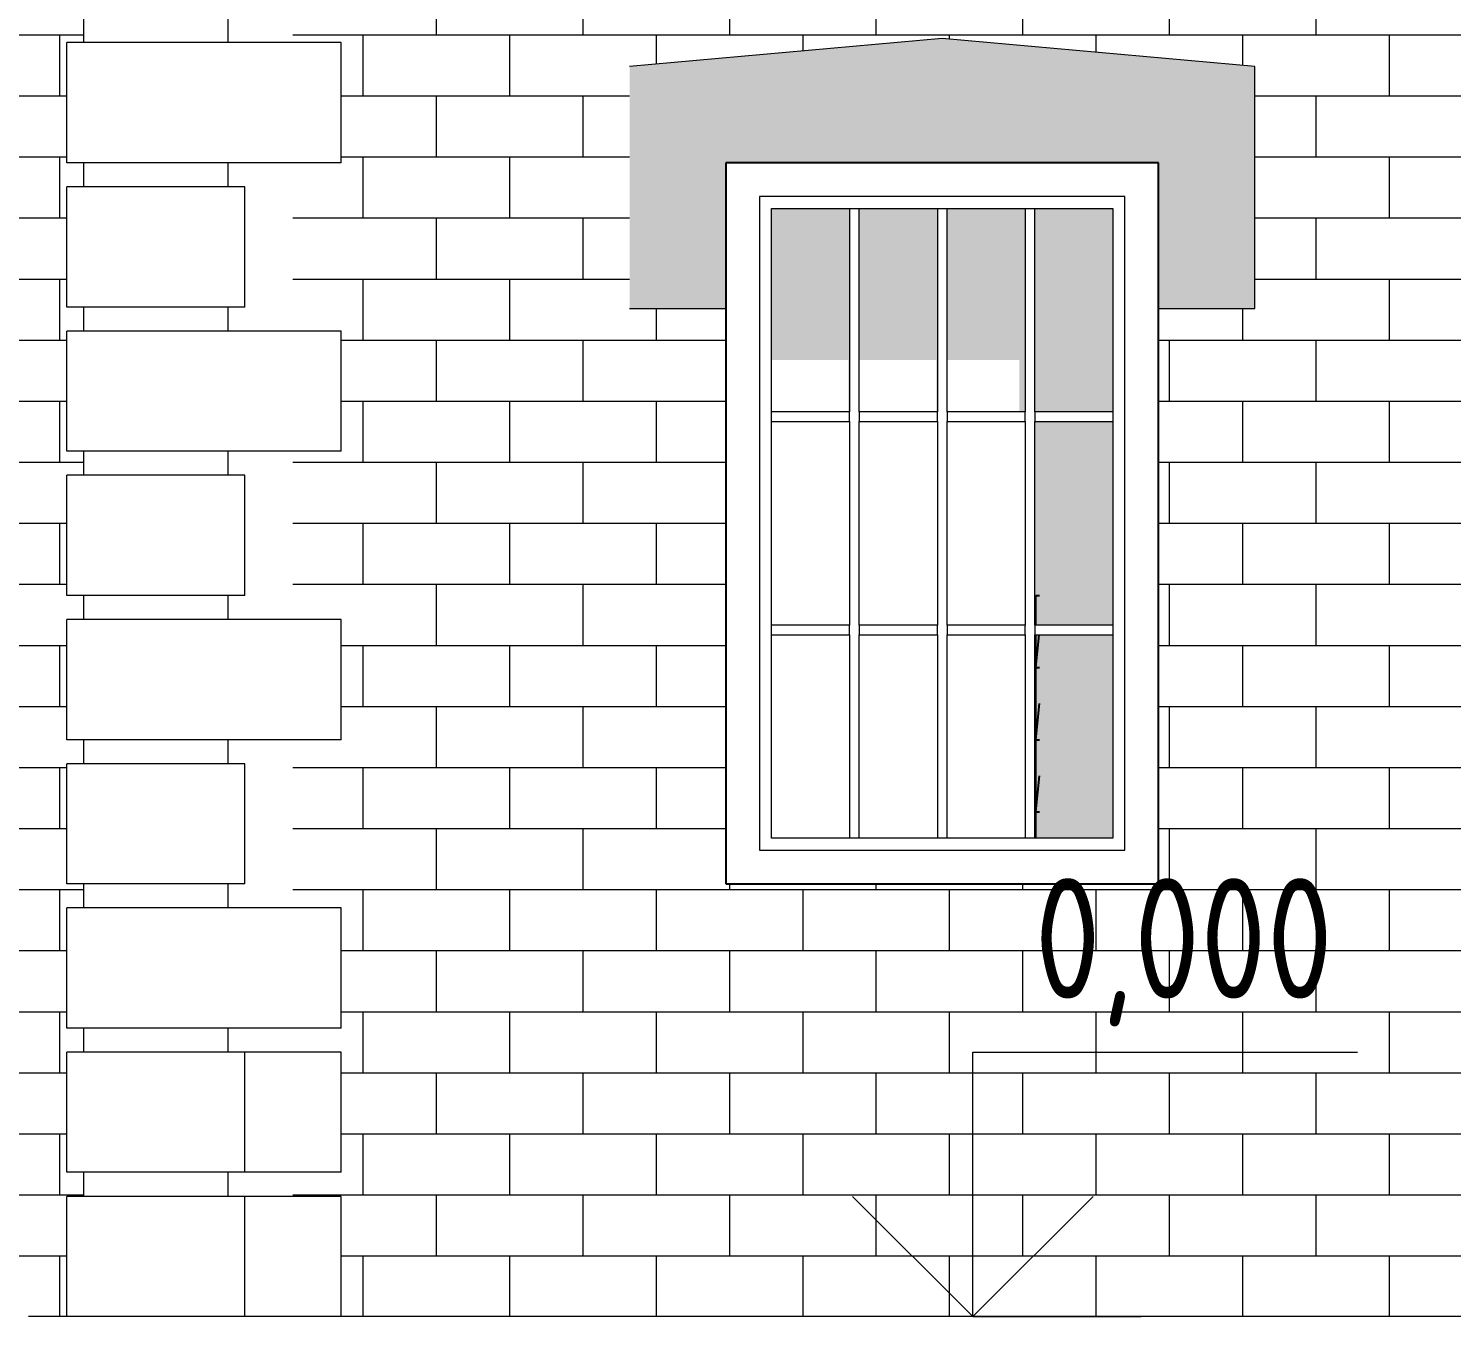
# Model space of a CAD drawing. Header units: feet. Extents: x -10410 to 374725, y -46422 to 88923.
# Drawn here: x 250699 to 253658, y 2487 to 5167 of the extents above; entities that cross this region are included whole.
import ezdxf

# ---------------------------------------------------------------- set-up
doc = ezdxf.new("R2010")
doc.units = ezdxf.units.FT
doc.header["$MEASUREMENT"] = 0
for name, color, linetype, lineweight in [('Интерьер - Мебель_Ном._пера__1', 7, 'Continuous', 20), ('Интерьер - Мебель_Ном._пера__7', 7, 'Continuous', 20), ('Конструктив - Перекрытия_Ном._пера__1', 7, 'Continuous', 20), ('Конструктив - Стены Несущие_Ном._пера__1', 7, 'Continuous', 20), ('Конструктив - Стены Несущие_Ном._пера__120', 7, 'Continuous', 5)]:
    doc.layers.add(name, color=color, linetype=linetype, lineweight=lineweight)
for name, color, linetype, lineweight, true_color in [('Конструктив - Лестницы_Ном._пера__71', 7, 'Continuous', 25, 0x78aaff), ('Конструктив - Стены Несущие_Ном._пера__107', 7, 'Continuous', 5, 0xaaaaaa), ('Конструктив - Стены Несущие_Ном._пера__161', 7, 'Continuous', 15, 0x6a6a6a), ('Конструктив - Стены Несущие_Ном._пера__87', 7, 'Continuous', 25, 0x6a6a6a)]:
    doc.layers.add(name, color=color, linetype=linetype, lineweight=lineweight, true_color=true_color)
doc.styles.add('СГЕНЕРИР_СТИЛЬ_2', font='CS_Gost2304.shx')

msp = doc.modelspace()

# ---------------------------------------------------------------- hatches: boundary and pattern name
at = {"layer": 'Конструктив - Стены Несущие_Ном._пера__107', "linetype": 'Continuous'}
h = msp.add_hatch(dxfattribs=at)
h.set_pattern_fill('ЧЕРЕПИЦА_02', color=256, style=0, pattern_type=2)
h.set_pattern_definition([(0, (252766.93, 4137.22), (0, 127), []), (90, (252766.93, 4137.22), (-304.8, 0), [127, -127]), (90, (252919.33, 4264.22), (-304.8, 0), [127, -127])])
h.paths.add_polyline_path([(251249.43282, 2787.21988), (251249.43282, 2737.21988), (251349.43282, 2737.21988), (251349.43282, 2487.21988), (254046.76352, 2487.21988), (254046.76352, 2737.21988), (254278.42618, 2737.21988), (254278.42618, 2787.21988), (254049.43287, 2787.21988), (254049.43287, 3037.21988), (254278.42618, 3037.21988), (254278.42618, 3087.21988), (254249.43287, 3087.21988), (254249.43287, 3337.21988), (254284.43287, 3337.21988), (254284.43287, 3387.21988), (254049.43287, 3387.21988), (254049.43287, 3637.21988), (254284.43287, 3637.21988), (254284.43287, 3687.21988), (254249.43287, 3687.21988), (254249.43287, 3937.21988), (254284.43287, 3937.21988), (254284.43287, 3987.21988), (254049.43287, 3987.21988), (254049.43287, 4237.21988), (254284.43287, 4237.21988), (254284.43287, 4287.21988), (254249.43287, 4287.21988), (254249.43287, 4537.21988), (254284.43287, 4537.21988), (254284.43287, 4587.21988), (254049.43287, 4587.21988), (254049.43287, 4837.21988), (254284.43287, 4837.21988), (254284.43287, 4887.21988), (254249.43287, 4887.21988), (254249.43287, 5137.21988), (254284.43287, 5137.21988), (254284.43287, 5187.21988), (254049.43287, 5187.21988), (254049.43287, 5437.21988), (254284.43287, 5437.21988), (254284.43287, 5487.21988), (254249.43287, 5487.21988), (254249.43287, 5737.21988), (254284.43287, 5737.21988), (254284.43287, 5787.21988), (251249.43282, 5787.21988), (251249.43282, 5737.21988), (251349.43282, 5737.21988), (251349.43282, 5487.21988), (251249.43282, 5487.21988), (251249.43282, 5137.21988), (251349.43282, 5137.21988), (251349.43282, 4887.21988), (251249.43282, 4887.21988), (251249.43282, 4537.21988), (251349.43282, 4537.21988), (251349.43282, 4287.21988), (251249.43282, 4287.21988), (251249.43282, 3937.21988), (251349.43282, 3937.21988), (251349.43282, 3687.21988), (251249.43282, 3687.21988), (251249.43282, 3337.21988), (251349.43282, 3337.21988), (251349.43282, 3087.21988), (251249.43282, 3087.21988), (251249.43282, 3037.21988), (251349.43282, 3037.21988), (251349.43282, 2787.21988)])
h.paths.add_polyline_path([(251949.37018, 4584.30982), (252149.37018, 4584.30982), (252149.37013, 3387.21988), (253049.37018, 3387.21993), (253049.37018, 4584.30982), (253249.37018, 4584.30982), (253249.37018, 5087.21988), (252599.36993, 5146.08593), (251949.37018, 5087.21993)], flags=0)
at = {"layer": 'Конструктив - Стены Несущие_Ном._пера__120', "linetype": 'Continuous', "lineweight": 0, "true_color": 0x000000}
for points in [[(252149.37017, 4887.21988), (253049.37017, 4887.21988), (253049.37017, 4584.30984), (253249.37017, 4584.30984), (253249.37017, 5087.21988), (252599.36992, 5146.08594), (251949.37017, 5087.21992), (251949.37017, 4584.30984), (252149.37017, 4584.30984)], [(252244.37016, 4477.09801), (252404.37019, 4477.09799), (252404.37019, 4368.88655), (252406.87016, 4368.88655), (252406.87016, 4792.21989), (252244.37017, 4792.21988)], [(252589.37016, 4792.21988), (252426.87016, 4792.21988), (252426.87018, 4477.098), (252586.87017, 4477.09797), (252586.87017, 4368.88657), (252589.37016, 4368.88655)], [(252609.37015, 4477.09796), (252759.37022, 4477.09802), (252759.37022, 4368.88658), (252771.87016, 4368.88655), (252771.87016, 4792.21988), (252609.37016, 4792.21988)], [(252954.37016, 4368.88655), (252954.37016, 4792.21988), (252791.87016, 4792.21988), (252791.87016, 4368.88655)], [(252954.37016, 3925.55321), (252954.37016, 4348.88655), (252791.87016, 4348.88655), (252791.87016, 3925.55321)], [(252954.37016, 3482.21988), (252954.37016, 3905.55322), (252791.87016, 3905.55322), (252791.87016, 3482.21988)]]:
    msp.add_hatch(color=18, dxfattribs=at).paths.add_polyline_path(points)
at = {"layer": 'Конструктив - Стены Несущие_Ном._пера__161', "linetype": 'Continuous'}
h = msp.add_hatch(dxfattribs=at)
h.set_pattern_fill('ЧЕРЕПИЦА_02', color=256, style=0, pattern_type=2)
h.set_pattern_definition([(0, (250307.07, 4137.22), (0, 127), []), (90, (250307.07, 4137.22), (-304.8, 0), [127, -127]), (90, (250459.47, 4264.22), (-304.8, 0), [127, -127])])
h.paths.add_polyline_path([(249799.71105, 2737.21988), (249899.71105, 2737.21988), (249899.71105, 2487.21988), (250779.43282, 2487.21988), (250779.43282, 2737.21988), (250814.43282, 2737.21988), (250814.43282, 2787.21988), (250779.43282, 2787.21988), (250779.43282, 3037.21988), (250814.43282, 3037.21988), (250814.43282, 3087.21988), (250779.43282, 3087.21988), (250779.43282, 3337.21988), (250814.43282, 3337.21988), (250814.43282, 3387.21988), (250779.43282, 3387.21988), (250779.43282, 3637.21988), (250814.43282, 3637.21988), (250814.43282, 3687.21988), (250779.43282, 3687.21988), (250779.43282, 3937.21988), (250814.43282, 3937.21988), (250814.43282, 3987.21988), (250779.43282, 3987.21988), (250779.43282, 4237.21988), (250814.43282, 4237.21988), (250814.43282, 4287.21988), (250779.43282, 4287.21988), (250779.43282, 4537.21988), (250814.43282, 4537.21988), (250814.43282, 4587.21988), (250779.43282, 4587.21988), (250779.43282, 4837.21988), (250814.43282, 4837.21988), (250814.43282, 4887.21988), (250779.43282, 4887.21988), (250779.43282, 5137.21988), (250814.43282, 5137.21988), (250814.43282, 5187.21988), (250779.43282, 5187.21988), (250779.43282, 5437.21988), (250814.43282, 5437.21988), (250814.43282, 5487.21988), (250779.43282, 5487.21988), (250779.43282, 5737.21988), (250814.43282, 5737.21988), (250814.43282, 5787.21988), (249799.71105, 5787.21988), (249799.71105, 5737.21988), (249899.71105, 5737.21988), (249899.71105, 5487.21988), (249799.71105, 5487.21988), (249799.71105, 5137.21988), (249899.71105, 5137.21988), (249899.71105, 4887.21988), (249799.71105, 4887.21988), (249799.71105, 4537.21988), (249899.71105, 4537.21988), (249899.71105, 4287.21988), (249799.71105, 4287.21988), (249799.71105, 3937.21988), (249899.71105, 3937.21988), (249899.71105, 3687.21988), (249799.71105, 3687.21988), (249799.71105, 3337.21988), (249899.71105, 3337.21988), (249899.71105, 3087.21988), (249799.71105, 3087.21988), (249799.71105, 3037.21988), (249899.71105, 3037.21988), (249899.71105, 2787.21988), (249799.71105, 2787.21988)])

# ---------------------------------------------------------------- linework, layer by layer
at = {"layer": 'Интерьер - Мебель_Ном._пера__1', "linetype": 'Continuous'}
for p, q in [((252663.09815, 2487.21988), (252663.09815, 3037.21988)), ((252663.09815, 3037.21988), (253463.09852, 3037.21988)), ((252663.09815, 2487.21988), (252413.09815, 2737.21988)), ((252663.09815, 2487.21988), (252913.09815, 2737.21988)), ((252663.09815, 2487.21988), (252113.09815, 2487.21988)), ((252663.09815, 2487.21988), (253013.09815, 2487.21988))]:
    msp.add_line(p, q, dxfattribs=at)
at = {"layer": 'Интерьер - Мебель_Ном._пера__7', "linetype": 'Continuous'}
for p, q in [((250814.43283, 5137.21988), (250814.43283, 5187.21988)), ((251114.43283, 5137.21988), (251114.43283, 5187.21988)), ((251349.43283, 5137.21988), (250779.43283, 5137.21988)), ((250779.43283, 4887.21988), (250779.43283, 5137.21988)), ((251349.43283, 4887.21988), (251349.43283, 5137.21988)), ((251349.43283, 4887.21988), (250779.43283, 4887.21988)), ((250814.43283, 4837.21988), (250814.43283, 4887.21988)), ((251114.43283, 4837.21988), (251114.43283, 4887.21988)), ((251149.43283, 4837.21988), (250779.43283, 4837.21988)), ((250779.43283, 4587.21988), (250779.43283, 4837.21988)), ((251149.43283, 4587.21988), (251149.43283, 4837.21988)), ((251149.43283, 4587.21988), (250779.43283, 4587.21988)), ((250814.43283, 4537.21988), (250814.43283, 4587.21988)), ((251114.43283, 4537.21988), (251114.43283, 4587.21988)), ((251349.43283, 4537.21988), (250779.43283, 4537.21988)), ((250779.43283, 4287.21988), (250779.43283, 4537.21988)), ((251349.43283, 4287.21988), (251349.43283, 4537.21988)), ((251349.43283, 4287.21988), (250779.43283, 4287.21988)), ((250814.43283, 4237.21988), (250814.43283, 4287.21988)), ((251114.43283, 4237.21988), (251114.43283, 4287.21988)), ((251149.43283, 4237.21988), (250779.43283, 4237.21988)), ((250779.43283, 3987.21988), (250779.43283, 4237.21988)), ((251149.43283, 3987.21988), (251149.43283, 4237.21988)), ((251149.43283, 3987.21988), (250779.43283, 3987.21988)), ((250814.43283, 3937.21988), (250814.43283, 3987.21988)), ((251114.43283, 3937.21988), (251114.43283, 3987.21988)), ((251349.43283, 3937.21988), (250779.43283, 3937.21988)), ((250779.43283, 3687.21988), (250779.43283, 3937.21988)), ((251349.43283, 3687.21988), (251349.43283, 3937.21988)), ((251349.43283, 3687.21988), (250779.43283, 3687.21988)), ((250814.43283, 3637.21988), (250814.43283, 3687.21988)), ((251114.43283, 3637.21988), (251114.43283, 3687.21988)), ((251149.43283, 3637.21988), (250779.43283, 3637.21988)), ((250779.43283, 3387.21988), (250779.43283, 3637.21988)), ((251149.43283, 3387.21988), (251149.43283, 3637.21988)), ((251149.43283, 3387.21988), (250779.43283, 3387.21988)), ((250814.43283, 3337.21988), (250814.43283, 3387.21988)), ((251114.43283, 3337.21988), (251114.43283, 3387.21988)), ((251349.43283, 3337.21988), (250779.43283, 3337.21988)), ((250779.43283, 3087.21988), (250779.43283, 3337.21988)), ((251349.43283, 3087.21988), (251349.43283, 3337.21988)), ((251349.43283, 3087.21988), (250779.43283, 3087.21988)), ((250814.43283, 3037.21988), (250814.43283, 3087.21988)), ((251114.43283, 3037.21988), (251114.43283, 3087.21988)), ((251349.43283, 3037.21988), (250779.43283, 3037.21988)), ((250779.43283, 2787.21988), (250779.43283, 3037.21988)), ((251149.43283, 2787.21988), (251149.43283, 3037.21988)), ((251349.43283, 2787.21988), (251349.43283, 3037.21988)), ((251349.43283, 2787.21988), (250779.43283, 2787.21988)), ((250814.43283, 2737.21988), (250814.43283, 2787.21988)), ((251114.43283, 2737.21988), (251114.43283, 2787.21988)), ((251349.43283, 2737.21988), (250779.43283, 2737.21988)), ((250779.43283, 2487.21988), (250779.43283, 2737.21988)), ((251149.43283, 2487.21988), (251149.43283, 2737.21988)), ((251349.43283, 2487.21988), (251349.43283, 2737.21988))]:
    msp.add_line(p, q, dxfattribs=at)
at = {"layer": 'Конструктив - Лестницы_Ном._пера__71', "linetype": 'Continuous'}
for p, q in [((252794.09053, 3925.55322), (252794.09053, 3987.11988)), ((252794.09053, 3987.11988), (252794.19053, 3987.11988)), ((252794.14949, 3925.55322), (252794.19053, 3987.11988)), ((252794.19053, 3925.55322), (252794.19053, 3987.11988)), ((252794.19053, 3987.11988), (252801.59053, 3987.11988)), ((252794.09053, 3837.11988), (252794.09053, 3905.55322)), ((252794.09053, 3837.11988), (252794.13616, 3905.55322)), ((252794.19053, 3837.11988), (252794.19053, 3905.55322)), ((252794.19053, 3837.11988), (252800.94262, 3905.55322)), ((252794.09053, 3687.11988), (252794.09053, 3837.11988)), ((252794.09053, 3837.11988), (252794.19053, 3837.11988)), ((252794.09053, 3687.11988), (252794.19053, 3837.11988)), ((252794.19053, 3687.11988), (252794.19053, 3837.11988)), ((252794.19053, 3837.11988), (252801.59053, 3837.11988)), ((252794.19053, 3687.11988), (252801.59053, 3762.11988)), ((252794.09053, 3537.11988), (252794.09053, 3687.11988)), ((252794.09053, 3687.11988), (252794.19053, 3687.11988)), ((252794.09053, 3537.11988), (252794.19053, 3687.11988)), ((252794.19053, 3537.11988), (252794.19053, 3687.11988)), ((252794.19053, 3687.11988), (252801.59053, 3687.11988)), ((252794.19053, 3537.11988), (252801.59053, 3612.11988)), ((252794.09053, 3482.21988), (252794.09053, 3537.11988)), ((252794.09053, 3537.11988), (252794.19053, 3537.11988)), ((252794.15393, 3482.21988), (252794.19053, 3537.11988)), ((252794.19053, 3482.21988), (252794.19053, 3537.11988)), ((252794.19053, 3537.11988), (252801.59053, 3537.11988))]:
    msp.add_line(p, q, dxfattribs=at)
at = {"layer": 'Конструктив - Перекрытия_Ном._пера__1', "linetype": 'Continuous'}
msp.add_line((254747.56043, 2487.21988), (250699.43308, 2487.21988), dxfattribs=at)
at = {"layer": 'Конструктив - Стены Несущие_Ном._пера__1', "linetype": 'Continuous'}
for p, q in [((252599.36992, 5146.08594), (251949.37017, 5087.21992)), ((253249.37017, 5087.21988), (252599.36992, 5146.08594)), ((253249.37017, 4584.30984), (253249.37017, 5087.21988)), ((252149.37017, 4887.21988), (253049.37017, 4887.21988)), ((252149.37017, 4584.30984), (252149.37017, 4887.21988)), ((253049.37017, 4887.21988), (253049.37017, 4584.30984)), ((251949.37017, 4584.30984), (252149.37017, 4584.30984)), ((253049.37017, 4584.30984), (253249.37017, 4584.30984))]:
    msp.add_line(p, q, dxfattribs=at)
at = {"layer": 'Конструктив - Стены Несущие_Ном._пера__120', "linetype": 'Continuous'}
for p, q in [((252219.37017, 4817.21988), (252219.37017, 3457.21988)), ((252979.37017, 4817.21988), (252219.37017, 4817.21988)), ((252979.37017, 3457.21988), (252979.37017, 4817.21988)), ((252244.37017, 3482.21988), (252244.37017, 4792.21988)), ((252244.37017, 4792.21988), (252954.37017, 4792.21988)), ((252406.87017, 4792.21988), (252406.87017, 4368.88655)), ((252426.87017, 4368.88655), (252426.87017, 4792.21988)), ((252589.37017, 4792.21988), (252589.37017, 4368.88655)), ((252609.37017, 4368.88655), (252609.37017, 4792.21988)), ((252771.87017, 4792.21988), (252771.87017, 4368.88655)), ((252791.87017, 4368.88655), (252791.87017, 4792.21988)), ((252954.37017, 4792.21988), (252954.37017, 3482.21988)), ((252406.87017, 4368.88655), (252244.37017, 4368.88655)), ((252406.87017, 4348.88655), (252406.87017, 4368.88655)), ((252589.37017, 4368.88655), (252426.87017, 4368.88655)), ((252426.87017, 4368.88655), (252426.87017, 4348.88655)), ((252589.37017, 4348.88655), (252589.37017, 4368.88655)), ((252771.87017, 4368.88655), (252609.37017, 4368.88655)), ((252609.37017, 4368.88655), (252609.37017, 4348.88655)), ((252771.87017, 4348.88655), (252771.87017, 4368.88655)), ((252954.37017, 4368.88655), (252791.87017, 4368.88655)), ((252791.87017, 4368.88655), (252791.87017, 4348.88655)), ((252244.37017, 4348.88655), (252406.87017, 4348.88655)), ((252406.87017, 4348.88655), (252406.87017, 3925.55322)), ((252426.87017, 3925.55322), (252426.87017, 4348.88655)), ((252426.87017, 4348.88655), (252589.37017, 4348.88655)), ((252589.37017, 4348.88655), (252589.37017, 3925.55322)), ((252609.37017, 3925.55322), (252609.37017, 4348.88655)), ((252609.37017, 4348.88655), (252771.87017, 4348.88655)), ((252771.87017, 4348.88655), (252771.87017, 3925.55322)), ((252791.87017, 3925.55322), (252791.87017, 4348.88655)), ((252791.87017, 4348.88655), (252954.37017, 4348.88655)), ((252406.87017, 3925.55322), (252244.37017, 3925.55322)), ((252406.87017, 3905.55322), (252406.87017, 3925.55322)), ((252589.37017, 3925.55322), (252426.87017, 3925.55322)), ((252426.87017, 3925.55322), (252426.87017, 3905.55322)), ((252589.37017, 3905.55322), (252589.37017, 3925.55322)), ((252771.87017, 3925.55322), (252609.37017, 3925.55322)), ((252609.37017, 3925.55322), (252609.37017, 3905.55322)), ((252771.87017, 3905.55322), (252771.87017, 3925.55322)), ((252954.37017, 3925.55322), (252791.87017, 3925.55322)), ((252791.87017, 3925.55322), (252791.87017, 3905.55322)), ((252244.37017, 3905.55322), (252406.87017, 3905.55322)), ((252406.87017, 3905.55322), (252406.87017, 3482.21988)), ((252426.87017, 3482.21988), (252426.87017, 3905.55322)), ((252426.87017, 3905.55322), (252589.37017, 3905.55322)), ((252589.37017, 3905.55322), (252589.37017, 3482.21988)), ((252609.37017, 3482.21988), (252609.37017, 3905.55322)), ((252609.37017, 3905.55322), (252771.87017, 3905.55322)), ((252771.87017, 3905.55322), (252771.87017, 3482.21988)), ((252791.87017, 3482.21988), (252791.87017, 3905.55322)), ((252791.87017, 3905.55322), (252954.37017, 3905.55322)), ((252954.37017, 3482.21988), (252244.37017, 3482.21988)), ((252219.37017, 3457.21988), (252979.37017, 3457.21988))]:
    msp.add_line(p, q, dxfattribs=at)
at = {"layer": 'Конструктив - Стены Несущие_Ном._пера__87', "linetype": 'Continuous'}
for p, q in [((253049.37017, 4887.21988), (252149.37017, 4887.21988)), ((252149.37017, 4887.21988), (252149.37017, 3387.21988)), ((253049.37017, 3387.21988), (253049.37017, 4887.21988)), ((252149.37017, 3387.21988), (253049.37017, 3387.21988))]:
    msp.add_line(p, q, dxfattribs=at)

# ---------------------------------------------------------------- texts
at = {"layer": 'Интерьер - Мебель_Ном._пера__1', "linetype": 'Continuous', "insert": (252663.09815, 3090.67541), "char_height": 250, "attachment_point": 7, "style": 'СГЕНЕРИР_СТИЛЬ_2'}
msp.add_mtext('\\A1;{\\FCS_Gost2304.shx; 0,000}', dxfattribs=at)

doc.saveas('drawing.dxf')
